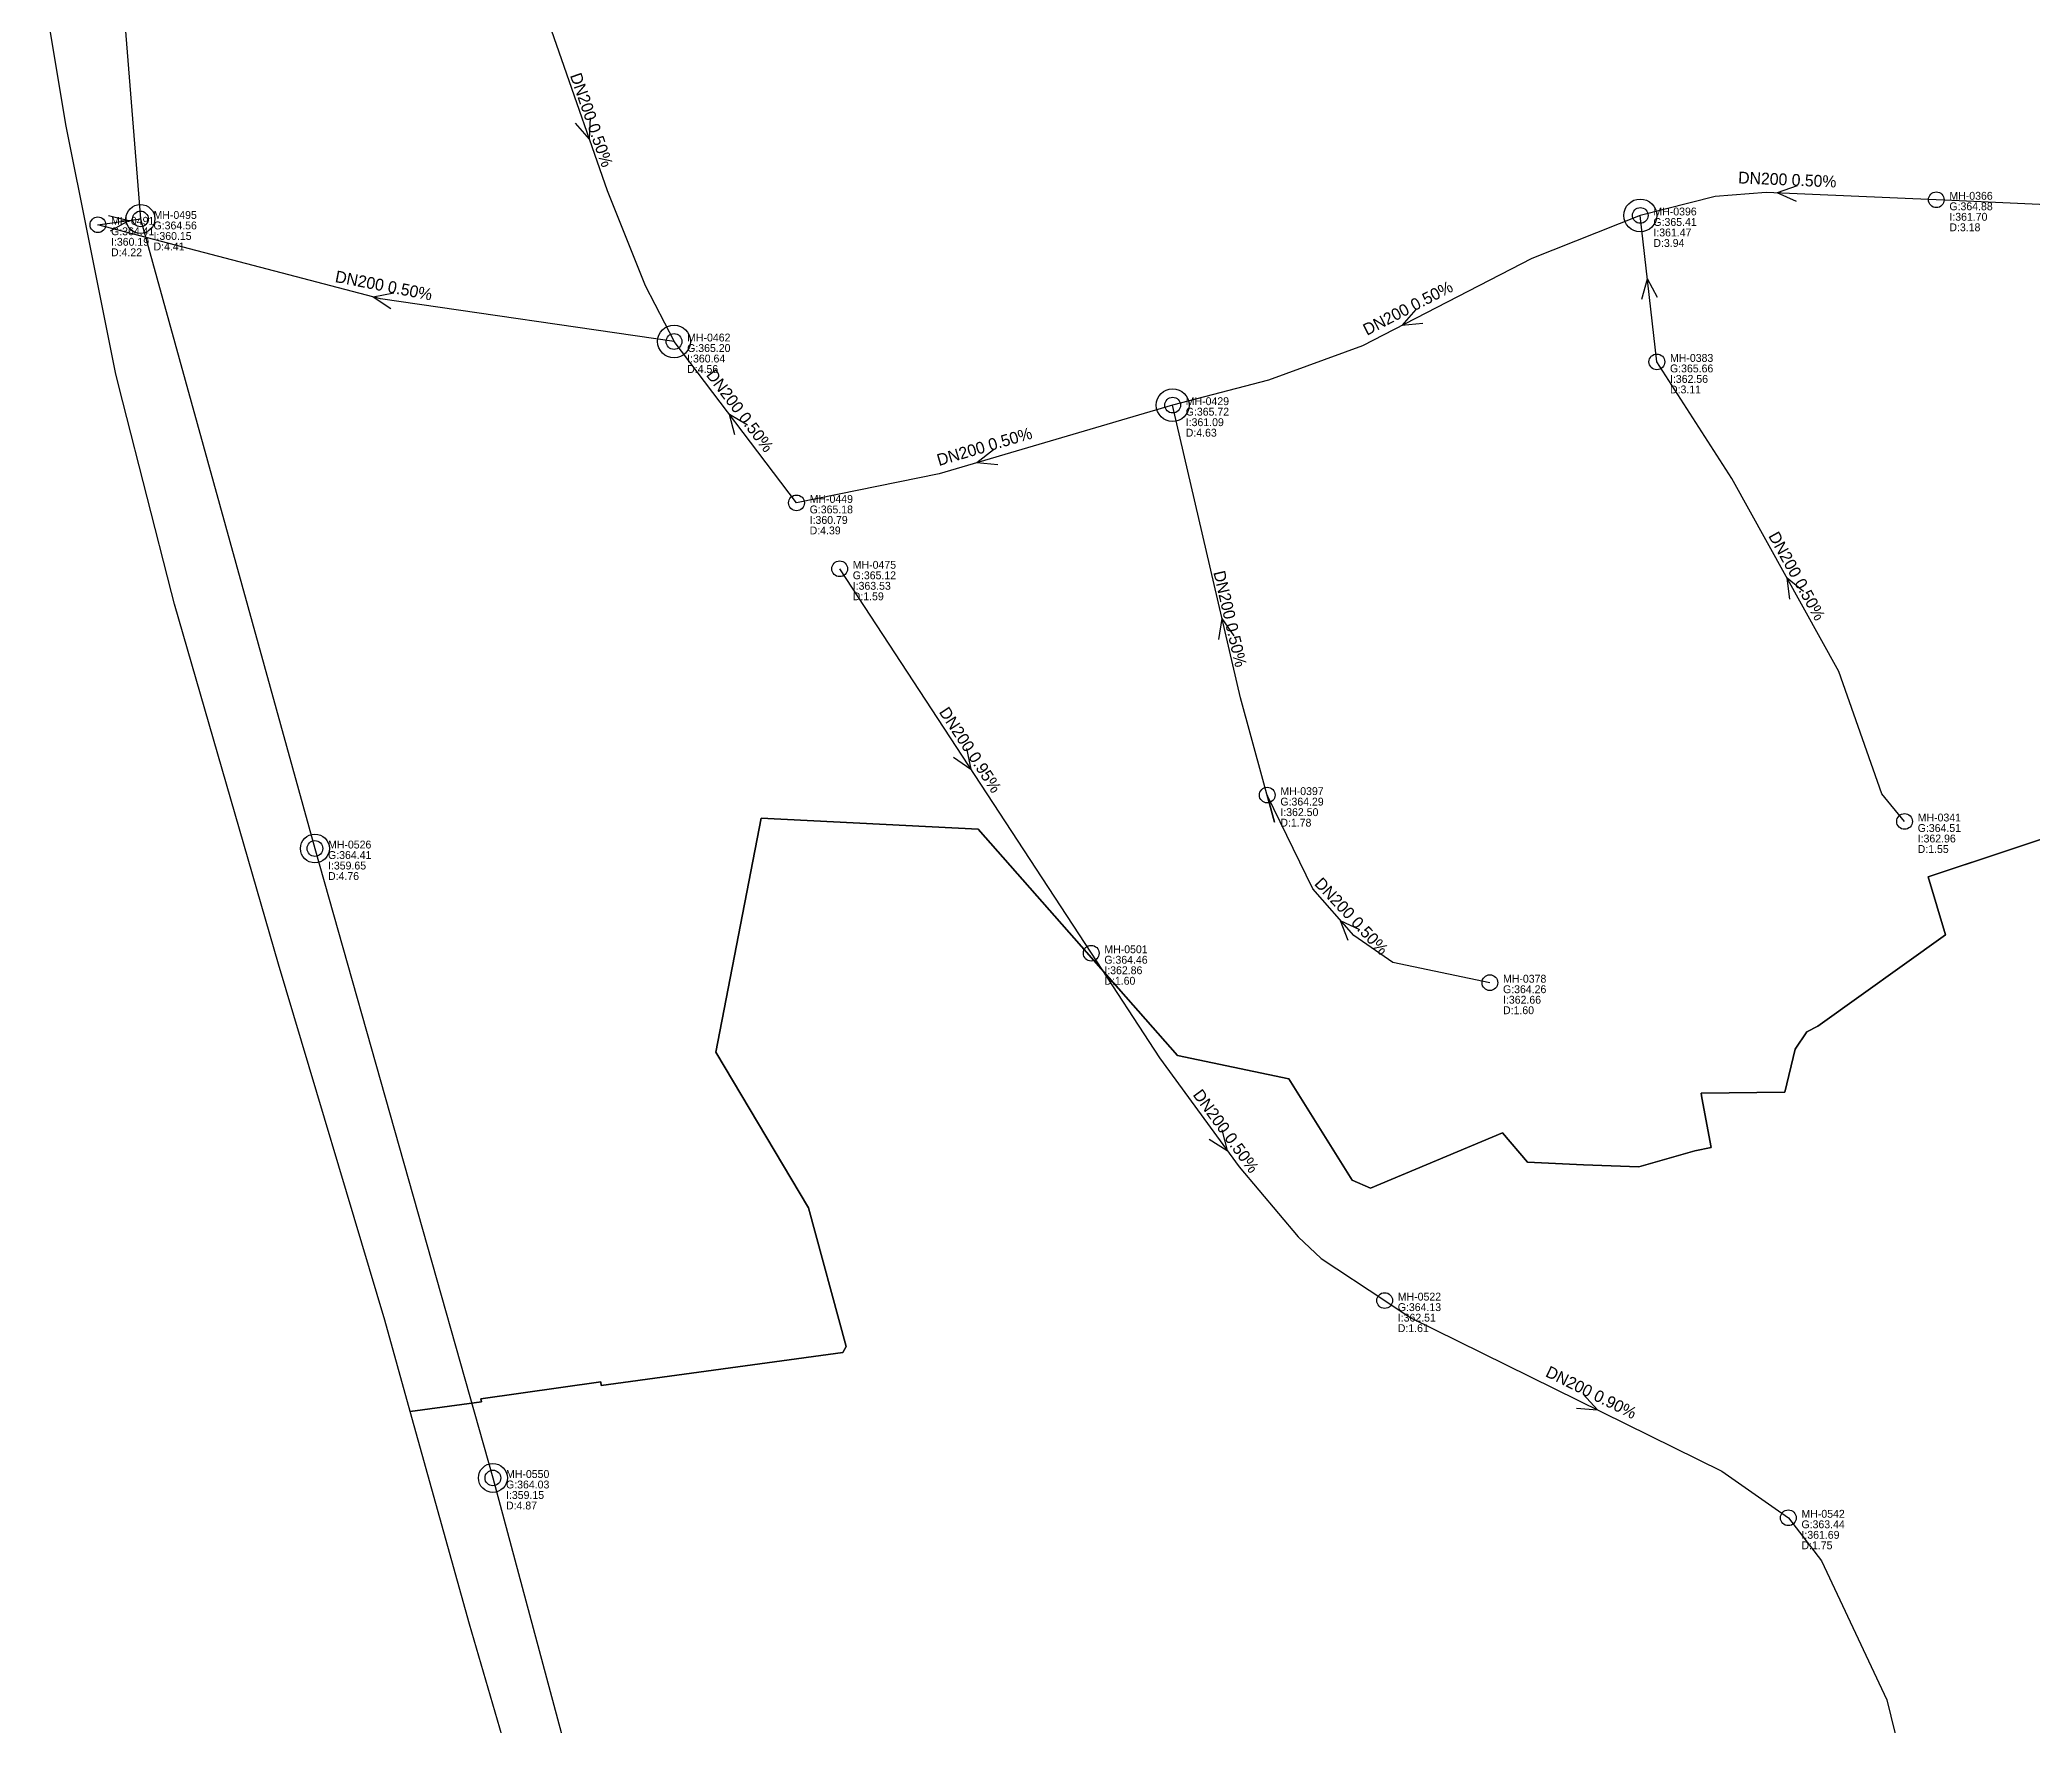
# Model space of a CAD drawing. Header units: metres. Extents: x 449149 to 451990, y 2566737 to 2570847.
# Drawn here: x 449905.7 to 450209.4, y 2570345.1 to 2570602 of the extents above; entities that cross this region are included whole.
import ezdxf
from ezdxf.enums import TextEntityAlignment as Align

# ---------------------------------------------------------------- set-up
doc = ezdxf.new("R2010")
doc.units = ezdxf.units.M
for name, color, linetype in [('SEW-CATCHMENT', 4, 'Continuous'), ('SEW-DROP', 6, 'Continuous'), ('SEW-LABEL', 2, 'Continuous'), ('SEW-MAIN-PIPE', 5, 'Continuous'), ('SEW-MH', 7, 'Continuous'), ('SEW-MH-LABEL', 8, 'Continuous'), ('SEW-PIPE-DN200', 3, 'Continuous'), ('SEW-TRUNK-MH', 7, 'Continuous')]:
    doc.layers.add(name, color=color, linetype=linetype)

msp = doc.modelspace()

# ---------------------------------------------------------------- linework, layer by layer
at = {"layer": 'SEW-CATCHMENT'}
for points in [[(450220.3, 2570483.3), (450193.51, 2570474.45), (450196.19, 2570465.6), (450176.71, 2570451.66), (450175.04, 2570450.8), (450173.27, 2570448.18), (450171.67, 2570441.63), (450158.91, 2570441.48), (450159.04, 2570440.73), (450160.44, 2570433.17), (450157.96, 2570432.66), (450149.41, 2570430.22), (450140.99, 2570430.52), (450132.43, 2570430.95), (450128.65, 2570435.4), (450108.51, 2570426.96), (450105.75, 2570428.19), (450096.07, 2570443.62), (450079.12, 2570447.19), (450048.73, 2570481.7), (450015.62, 2570483.39), (450008.75, 2570447.71), (450022.87, 2570423.97), (450028.58, 2570402.85), (450028.1, 2570401.92), (449991.25, 2570396.9), (449991.21, 2570397.45), (449972.9, 2570394.9), (449972.99, 2570394.42), (449962.15, 2570392.94), (449958.28, 2570406.86), (449942.07, 2570461.1), (449926.2, 2570516), (449925.74, 2570517.78), (449918.34, 2570546.82), (449917.27, 2570551.05), (449913.21, 2570571.34), (449909.66, 2570589.09), (449905.69, 2570612.97)], [(449983.29, 2570319.06), (449971.17, 2570360.55), (449962.15, 2570392.94), (449972.99, 2570394.42), (449972.9, 2570394.9), (449991.21, 2570397.45), (449991.25, 2570396.9), (450028.1, 2570401.92), (450028.58, 2570402.85), (450022.87, 2570423.97), (450008.75, 2570447.71), (450015.62, 2570483.39), (450048.73, 2570481.7), (450079.12, 2570447.19), (450096.07, 2570443.62), (450105.75, 2570428.19), (450108.51, 2570426.96), (450128.65, 2570435.4), (450132.43, 2570430.95), (450140.99, 2570430.52), (450149.41, 2570430.22), (450157.96, 2570432.66), (450160.44, 2570433.17), (450159.04, 2570440.73), (450158.91, 2570441.48), (450171.67, 2570441.63), (450173.27, 2570448.18), (450175.04, 2570450.8), (450176.71, 2570451.66), (450196.19, 2570465.6), (450193.51, 2570474.45), (450204.55, 2570478.09), (450220.3, 2570483.3)]]:
    msp.add_lwpolyline(points, dxfattribs=at)
at = {"layer": 'SEW-DROP'}
for centre in [(450149.64, 2570575.23), (450002.36, 2570556.02), (450078.36, 2570546.32)]:
    msp.add_circle(centre, 2.5, dxfattribs=at)
at = {"layer": 'SEW-LABEL'}
for p, q in [((449989.58, 2570590.1), (449989.43, 2570586.87)), ((449987.31, 2570589.31), (449989.43, 2570586.87)), ((450173.57, 2570579.73), (450170.52, 2570578.66)), ((450173.47, 2570577.33), (450170.52, 2570578.66)), ((449916.13, 2570575.24), (449919.27, 2570574.46)), ((449916.46, 2570572.87), (449919.27, 2570574.46)), ((450149.88, 2570562.45), (450150.74, 2570565.56)), ((450152.27, 2570562.72), (450150.74, 2570565.56)), ((449959.65, 2570563.37), (449956.48, 2570562.76)), ((449959.2, 2570561.01), (449956.48, 2570562.76)), ((450115.41, 2570560.88), (450113.29, 2570558.43)), ((450116.51, 2570558.75), (450113.29, 2570558.43)), ((450011.65, 2570541.8), (450010.79, 2570544.91)), ((450013.56, 2570543.25), (450010.79, 2570544.91)), ((450051.03, 2570539.52), (450048.49, 2570537.52)), ((450051.7, 2570537.22), (450048.49, 2570537.52)), ((450172.42, 2570516.75), (450172.01, 2570519.95)), ((450174.52, 2570517.91), (450172.01, 2570519.95)), ((450085.42, 2570510.62), (450085.91, 2570513.81)), ((450087.76, 2570511.16), (450085.91, 2570513.81)), ((450044.95, 2570492.68), (450047.6, 2570490.83)), ((450046.96, 2570493.99), (450047.6, 2570490.83)), ((450105.13, 2570464.71), (450103.96, 2570467.72)), ((450106.88, 2570466.35), (450103.96, 2570467.72)), ((450085.86, 2570435.87), (450086.65, 2570432.74)), ((450083.92, 2570434.46), (450086.65, 2570432.74)), ((450140.96, 2570395.59), (450143.12, 2570393.19)), ((450139.9, 2570393.44), (450143.12, 2570393.19))]:
    msp.add_line(p, q, dxfattribs=at)
at = {"layer": 'SEW-MAIN-PIPE'}
for points in [[(449913.83, 2570664.93), (449921.02, 2570574.7)], [(449921.02, 2570574.7), (449947.62, 2570478.75)], [(449947.62, 2570478.75), (449974.75, 2570382.82)], [(449974.75, 2570382.82), (450000.59, 2570286.47)]]:
    msp.add_lwpolyline(points, dxfattribs=at)
at = {"layer": 'SEW-MH'}
for centre in [(450194.76, 2570577.62), (449914.54, 2570573.81), (449921.02, 2570574.7), (450149.64, 2570575.23), (450002.36, 2570556.02), (450152.17, 2570552.91), (450078.36, 2570546.32), (450021.03, 2570531.42), (450027.6, 2570521.38), (450092.78, 2570486.89), (450189.93, 2570482.87), (449947.62, 2570478.75), (450065.95, 2570462.79), (450126.72, 2570458.3), (450110.68, 2570409.85), (449974.75, 2570382.82), (450172.21, 2570376.75)]:
    msp.add_circle(centre, 1.2, dxfattribs=at)
at = {"layer": 'SEW-PIPE-DN200'}
for points in [[(449977.41, 2570621.34), (449992.17, 2570579.02), (449997.94, 2570564.54), (450002.36, 2570556.02)], [(450194.76, 2570577.62), (450168.85, 2570578.73), (450161.06, 2570578.09), (450149.64, 2570575.23)], [(449914.54, 2570573.81), (449921.02, 2570574.7)], [(450149.64, 2570575.23), (450133.09, 2570568.68), (450107.31, 2570555.34), (450092.95, 2570550.14), (450078.36, 2570546.32)], [(450152.17, 2570552.91), (450149.64, 2570575.23), (450149.64, 2570575.23)], [(450254.47, 2570572.38), (450227.17, 2570576.15), (450197.12, 2570577.52), (450194.76, 2570577.62)], [(450002.36, 2570556.02), (449957.62, 2570562.52), (449914.54, 2570573.81)], [(450021.03, 2570531.42), (450002.36, 2570556.02)], [(450189.93, 2570482.87), (450186.46, 2570487.08), (450179.9, 2570505.71), (450163.6, 2570535.13), (450152.17, 2570552.91), (450152.17, 2570552.91)], [(450078.36, 2570546.32), (450042.78, 2570535.84), (450021.03, 2570531.42)], [(450092.78, 2570486.89), (450093.91, 2570482.75), (450088.72, 2570501.69), (450078.36, 2570546.32)], [(450027.6, 2570521.38), (450065.95, 2570462.79)], [(450126.72, 2570458.3), (450111.9, 2570461.37), (450105.97, 2570465.5), (450099.73, 2570472.59), (450092.78, 2570486.89)], [(450065.95, 2570462.79), (450076.38, 2570446.85), (450088.5, 2570430.21), (450097.47, 2570419.57), (450100.98, 2570416.28), (450110.68, 2570409.85)], [(450110.68, 2570409.85), (450114.59, 2570407.27), (450162.06, 2570383.83), (450172.21, 2570376.75)], [(450172.21, 2570376.75), (450172.21, 2570376.75), (450177.29, 2570370.21), (450187.22, 2570349), (450194.46, 2570319.55), (450196.29, 2570306.68), (450194.93, 2570286.65), (450194.93, 2570286.65)]]:
    msp.add_lwpolyline(points, dxfattribs=at)
at = {"layer": 'SEW-TRUNK-MH'}
for centre in [(449921.02, 2570574.7), (449947.62, 2570478.75), (449974.75, 2570382.82)]:
    msp.add_circle(centre, 2.2, dxfattribs=at)

# ---------------------------------------------------------------- texts
at = {"layer": 'SEW-LABEL'}
for s, rotation, p in [('DN200 0.50%', -70.7708, (449988.94, 2570589.49)), ('DN200 0.50%', 357.5515, (450172.02, 2570579.8)), ('DN200 0.50%', 349.0672, (449957.95, 2570563.67)), ('DN200 0.50%', 27.366, (450114.63, 2570560.32)), ('DN200 0.50%', 307.2027, (450011.7, 2570544.92)), ('DN200 0.50%', 16.4186, (450049.93, 2570539.15)), ('DN200 0.50%', 298.9842, (450172.74, 2570519.84)), ('DN200 0.50%', 283.0723, (450086.25, 2570513.55)), ('DN200 0.95%', -56.7985, (450046.78, 2570493.28)), ('DN200 0.50%', 313.0876, (450104.98, 2570467.82)), ('DN200 0.50%', -53.93, (450085.77, 2570435.15)), ('DN200 0.90%', -26.2747, (450141.77, 2570395.05))]:
    msp.add_text(s, height=1.8, rotation=rotation, dxfattribs=at).set_placement(p, align=Align.CENTER)
at = {"layer": 'SEW-MH-LABEL'}
for s, p in [('MH-0366', (450196.76, 2570577.62)), ('MH-0491', (449916.54, 2570573.81)), ('MH-0495', (449923.02, 2570574.7)), ('G:365.41', (450151.64, 2570573.63)), ('MH-0396', (450151.64, 2570575.23)), ('G:364.88', (450196.76, 2570576.02)), ('I:361.70', (450196.76, 2570574.42)), ('G:364.41', (449916.54, 2570572.21)), ('I:360.19', (449916.54, 2570570.61)), ('G:364.56', (449923.02, 2570573.1)), ('I:360.15', (449923.02, 2570571.5)), ('D:3.94', (450151.64, 2570570.43)), ('I:361.47', (450151.64, 2570572.03)), ('D:3.18', (450196.76, 2570572.82)), ('D:4.22', (449916.54, 2570569.01)), ('D:4.41', (449923.02, 2570569.9)), ('MH-0462', (450004.36, 2570556.02)), ('G:365.20', (450004.36, 2570554.42)), ('I:360.64', (450004.36, 2570552.82)), ('MH-0383', (450154.17, 2570552.91)), ('D:4.56', (450004.36, 2570551.22)), ('G:365.66', (450154.17, 2570551.31)), ('I:362.56', (450154.17, 2570549.71)), ('MH-0429', (450080.36, 2570546.32)), ('D:3.11', (450154.17, 2570548.11)), ('G:365.72', (450080.36, 2570544.72)), ('I:361.09', (450080.36, 2570543.12)), ('D:4.63', (450080.36, 2570541.52)), ('MH-0449', (450023.03, 2570531.42)), ('G:365.18', (450023.03, 2570529.82)), ('I:360.79', (450023.03, 2570528.22)), ('D:4.39', (450023.03, 2570526.62)), ('G:365.12', (450029.6, 2570519.78)), ('MH-0475', (450029.6, 2570521.38)), ('D:1.59', (450029.6, 2570516.58)), ('I:363.53', (450029.6, 2570518.18)), ('MH-0397', (450094.78, 2570486.89)), ('G:364.29', (450094.78, 2570485.29)), ('I:362.50', (450094.78, 2570483.69)), ('MH-0341', (450191.93, 2570482.87)), ('D:1.78', (450094.78, 2570482.09)), ('G:364.51', (450191.93, 2570481.27)), ('I:362.96', (450191.93, 2570479.67)), ('G:364.41', (449949.62, 2570477.15)), ('MH-0526', (449949.62, 2570478.75)), ('D:1.55', (450191.93, 2570478.07)), ('D:4.76', (449949.62, 2570473.95)), ('I:359.65', (449949.62, 2570475.55)), ('G:364.46', (450067.95, 2570461.19)), ('MH-0501', (450067.95, 2570462.79)), ('I:362.86', (450067.95, 2570459.59)), ('MH-0378', (450128.72, 2570458.3)), ('D:1.60', (450067.95, 2570457.99)), ('G:364.26', (450128.72, 2570456.7)), ('I:362.66', (450128.72, 2570455.1)), ('D:1.60', (450128.72, 2570453.5)), ('MH-0522', (450112.68, 2570409.85)), ('G:364.13', (450112.68, 2570408.25)), ('I:362.51', (450112.68, 2570406.65)), ('D:1.61', (450112.68, 2570405.05)), ('MH-0550', (449976.75, 2570382.82)), ('G:364.03', (449976.75, 2570381.22)), ('I:359.15', (449976.75, 2570379.62)), ('D:4.87', (449976.75, 2570378.02)), ('MH-0542', (450174.21, 2570376.75)), ('G:363.44', (450174.21, 2570375.15)), ('I:361.69', (450174.21, 2570373.55)), ('D:1.75', (450174.21, 2570371.95))]:
    msp.add_text(s, height=1.2, dxfattribs=at).set_placement(p)

doc.saveas('drawing.dxf')
